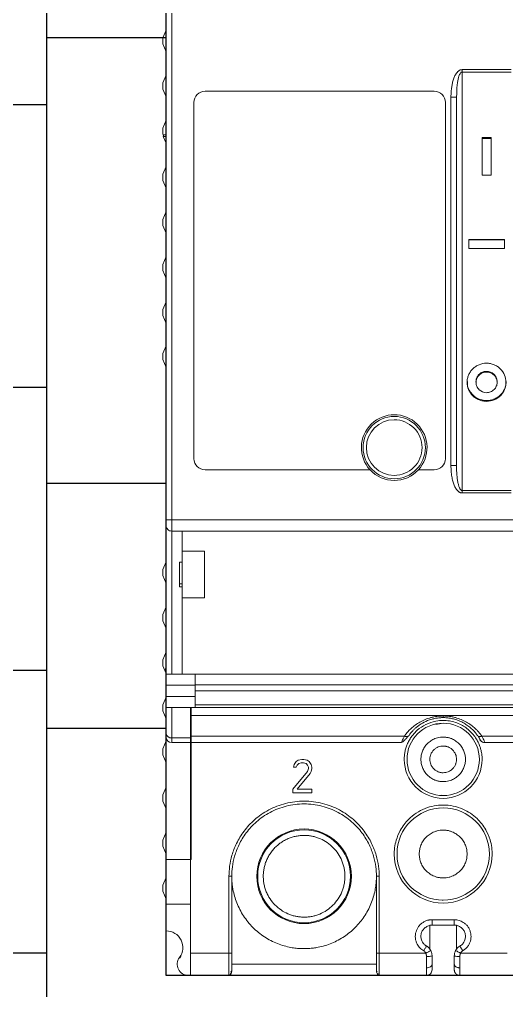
# Model space of a CAD drawing. Header units: millimetres. Extents: x -174 to 283928, y 1291 to 21053.
# Drawn here: x 9319.4 to 9363.2, y 20680.6 to 20767.8 of the extents above; entities that cross this region are included whole.
import ezdxf

# ---------------------------------------------------------------- set-up
doc = ezdxf.new("R2010")
doc.units = ezdxf.units.MM

# ---------------------------------------------------------------- blocks, each defined once
blk = doc.blocks.new('*U214')
at = {"ltscale": 2}
blk.add_lwpolyline([(0, 20), (0, -20), (840, -20), (840, 20), (0, 20)], dxfattribs=at)
for points in [[(15.234, 3), (31.234, 3, -0.414214), (33.234, 1), (33.234, -1, -0.414214), (31.234, -3), (15.234, -3, -0.414214), (13.234, -1), (13.234, 1, -0.414214)], [(40.234, 3), (56.234, 3, -0.414214), (58.234, 1), (58.234, -1, -0.414214), (56.234, -3), (40.234, -3, -0.414214), (38.234, -1), (38.234, 1, -0.414214)]]:
    blk.add_lwpolyline(points, format="xyb", close=True, dxfattribs=at)
blk = doc.blocks.new('*U188')
blk.add_wipeout([(0, 30), (2000, 30), (2000, -30), (0, -30)])
at = {"true_color": 0x2776bb}
h = blk.add_hatch(dxfattribs=at)
h.set_pattern_fill('ANSI35', color=152, scale=4, angle=45)
h.set_pattern_definition([(90, (-4986.77, 1406.27), (-25.4, 0), []), (90, (-4974.07, 1418.97), (-25.4, 0), [31.75, -6.35, 0, -6.35])])
h.paths.add_polyline_path([(2000, -30), (2000, 30), (0, 30), (0, -30)])
blk.add_lwpolyline([(0, 30), (2000, 30), (2000, -30), (0, -30), (0, 30)])
blk = doc.blocks.new('MGS125B-3TAMF0080')
blk.add_wipeout([(0.3, 56.7), (75.1, 56.7), (75.1, -76.1), (0.3, -76.1)])
at = {"color": 7, "linetype": 'Continuous', "lineweight": 18}
for p, q in [((0.3, 14.3), (0.3, -35.2)), ((0.8, 14.3), (0.8, -35.2)), ((0, 8.1), (0.3, 8.8)), ((0, 8.1), (0, 7.55)), ((0, 7.55), (0.3, 6.85)), ((26.9, 5.031), (26.9, 5.246)), ((26.9, 5.246), (31.3, 5.246)), ((0, 4.05), (0.3, 4.75)), ((26.9, 5.031), (26.9, -32.559)), ((31.3, 5.031), (26.9, 5.031)), ((0, 4.05), (0, 3.5)), ((0, 3.5), (0.3, 2.8)), ((3.8, 3.3), (24.4, 3.3)), ((25.9, -30.313), (25.9, 2.785)), ((26.422, 3.114), (26.4, 2.785)), ((2.8, -29.7), (2.8, 2.3)), ((25.4, 2.3), (25.4, -29.7)), ((0, 0), (0.3, 0.7)), ((0, -0.55), (0, 0)), ((0.021, -0.6), (0, -0.55)), ((0.2, -0.6), (0.021, -0.6)), ((0.092, -0.765), (0.021, -0.6)), ((0.049, -0.765), (0.3, -0.765)), ((0.3, -1.35), (0.049, -0.765)), ((0.3, -0.555), (0.2, -0.6)), ((28.7, -0.852), (29.5, -0.852)), ((28.7, -4.234), (28.7, -0.852)), ((29.5, -0.852), (29.5, -4.234)), ((29.5, -0.941), (28.7, -0.941)), ((0, -4.15), (0.3, -3.45)), ((0, -4.15), (0, -4.7)), ((29.5, -4.234), (28.7, -4.234)), ((0, -4.7), (0.3, -5.4)), ((0, -8.2), (0.3, -7.5)), ((0, -8.2), (0, -8.75)), ((0, -8.75), (0.3, -9.45)), ((27.5, -10.012), (30.7, -10.012)), ((27.5, -10.809), (27.5, -10.012)), ((30.7, -10.037), (27.5, -10.037)), ((30.7, -10.012), (30.7, -10.809)), ((30.7, -10.809), (27.5, -10.809)), ((0, -12.25), (0.3, -11.55)), ((0, -12.25), (0, -12.8)), ((0, -12.8), (0.3, -13.5)), ((0, -16.3), (0.3, -15.6)), ((0, -16.3), (0, -16.85)), ((0, -16.85), (0.3, -17.55)), ((0.3, -19.55), (0, -20.25)), ((0, -20.25), (0, -20.8)), ((0.3, -21.5), (0, -20.8)), ((29.096, -21.855), (29.096, -21.911)), ((28.15, -22.772), (28.15, -22.835)), ((30.049, -22.838), (30.049, -22.775)), ((29.1, -24.545), (29.1, -24.471)), ((18.631, -30.7), (3.8, -30.7)), ((24.4, -30.7), (22.969, -30.7)), ((26.9, -32.559), (31.3, -32.559)), ((26.9, -32.559), (26.9, -32.774)), ((31.3, -32.774), (26.9, -32.774)), ((0.3, -35.7), (0.3, -49.05)), ((0.8, -35.2), (74.8, -35.2)), ((0.8, -36.2), (74.8, -36.2)), ((0.8, -49.05), (0.8, -36.2)), ((1.75, -36.2), (1.75, -38)), ((3.75, -38), (1.75, -38)), ((1.75, -38), (1.75, -42.2)), ((3.75, -42.2), (3.75, -38)), ((0.3, -38.95), (0, -39.65)), ((1.5, -39), (1.5, -41.2)), ((1.75, -39), (1.5, -39)), ((0, -39.65), (0, -40.2)), ((0.3, -40.9), (0, -40.2)), ((1.75, -40.926), (1.5, -40.926)), ((1.5, -41.2), (1.75, -41.2)), ((1.75, -42.2), (3.75, -42.2)), ((1.75, -42.2), (1.75, -49.05)), ((0, -43.7), (0.3, -43)), ((0, -44.25), (0, -43.7)), ((0, -44.25), (0.3, -44.95)), ((0.3, -47.05), (0, -47.75)), ((0, -48.3), (0, -47.75)), ((0, -48.3), (0.177, -48.713)), ((0.177, -48.713), (0.3, -48.426)), ((0.3, -49), (0.177, -48.713)), ((2.9, -49.05), (0.3, -49.05)), ((0.3, -49.05), (0.3, -50.05)), ((2.9, -50.05), (2.9, -49.05)), ((2.9, -49.05), (72.7, -49.05)), ((0.3, -50.05), (2.9, -50.05)), ((0.3, -51.05), (0.3, -50.05)), ((72.7, -50.002), (2.9, -50.002)), ((2.9, -51.05), (2.9, -50.05)), ((2.9, -50.55), (72.7, -50.55)), ((0, -51.8), (0.3, -51.1)), ((2.9, -51.05), (0.3, -51.05)), ((0.3, -51.05), (0.3, -52.05)), ((2.9, -52.05), (2.9, -51.05)), ((0, -51.8), (0, -52.35)), ((0.3, -52.05), (2.9, -52.05)), ((0.3, -52.05), (0.3, -54.407)), ((0.8, -54.761), (0.8, -52.05)), ((2.55, -54.761), (2.55, -52.05)), ((72.7, -51.8), (2.9, -51.8)), ((2.9, -52.05), (72.7, -52.05)), ((0.3, -53.05), (0, -52.35)), ((72.9, -52.766), (2.5, -52.766)), ((2.5, -52.766), (2.5, -54.614)), ((25.2, -53.45), (24.532, -53.583)), ((0.3, -54.7), (0.3, -54.515)), ((0.3, -54.7), (0.3, -65.7)), ((0.8, -54.761), (2.55, -54.761)), ((0.8, -54.761), (0.8, -55.2)), ((2.5, -54.614), (21.72, -54.614)), ((2.55, -55.2), (2.55, -54.761)), ((22.062, -54.608), (22.129, -54.548)), ((28.491, -54.903), (28.509, -54.935)), ((28.68, -54.614), (46.72, -54.614)), ((0, -55.75), (0.3, -55.05)), ((0, -55.75), (0, -56.3)), ((2.55, -55.2), (0.8, -55.2)), ((2.5, -55.2), (2.5, -74.1)), ((21.45, -55.2), (2.55, -55.2)), ((2.55, -65.7), (2.55, -55.2)), ((21.45, -55.2), (21.459, -55.176)), ((28.942, -55.179), (28.95, -55.2)), ((46.45, -55.2), (28.95, -55.2)), ((0.3, -57), (0, -56.3)), ((11.747, -57.402), (11.794, -57.147)), ((11.981, -57.402), (11.747, -57.402)), ((11.794, -57.147), (11.981, -56.891)), ((11.981, -56.891), (12.169, -56.764)), ((12.075, -57.211), (11.981, -57.402)), ((12.216, -57.083), (12.075, -57.211)), ((12.169, -56.764), (12.497, -56.7)), ((12.45, -57.019), (12.216, -57.083)), ((12.637, -57.019), (12.45, -57.019)), ((12.497, -56.7), (12.684, -56.7)), ((12.872, -57.083), (12.637, -57.019)), ((12.684, -56.7), (12.966, -56.764)), ((13.012, -57.211), (12.872, -57.083)), ((12.966, -56.764), (13.153, -56.891)), ((13.106, -57.402), (13.012, -57.211)), ((13.012, -57.785), (13.106, -57.53)), ((13.106, -57.53), (13.106, -57.402)), ((13.153, -56.891), (13.341, -57.147)), ((13.341, -57.147), (13.387, -57.402)), ((13.387, -57.53), (13.341, -57.785)), ((13.387, -57.402), (13.387, -57.53)), ((11.7, -59.381), (13.012, -57.785)), ((13.247, -57.977), (12.075, -59.381)), ((13.341, -57.785), (13.247, -57.977)), ((0, -59.9), (0.3, -59.2)), ((0, -59.9), (0, -60.45)), ((11.7, -59.7), (11.7, -59.381)), ((13.387, -59.7), (11.7, -59.7)), ((12.075, -59.381), (13.387, -59.381)), ((13.387, -59.381), (13.387, -59.7)), ((25.044, -59.919), (25.2, -59.95)), ((0.3, -61.15), (0, -60.45)), ((25.2, -61.05), (24.862, -61.083)), ((0, -63.95), (0.3, -63.25)), ((0, -63.95), (0, -64.5)), ((0.3, -65.2), (0, -64.5)), ((2.55, -65.7), (0.3, -65.7)), ((0.3, -65.7), (0.3, -69.7)), ((0.3, -67.3), (0, -68)), ((0, -68.55), (0, -68)), ((5.95, -67.2), (5.95, -74.1)), ((6.2, -67.2), (5.95, -67.2)), ((6.2, -74.1), (6.2, -67.2)), ((19.2, -67.2), (19.2, -74.1)), ((19.2, -67.2), (19.45, -67.2)), ((19.45, -74.1), (19.45, -67.2)), ((0, -68.55), (0.3, -69.25)), ((0.3, -69.7), (2.5, -69.7)), ((0.3, -72.1), (0.3, -69.7)), ((25.097, -69.34), (25.2, -69.35)), ((26.2, -71.1), (24.2, -71.1)), ((26.2, -71.6), (26.2, -71.1)), ((24, -71.6), (24.2, -71.6)), ((24, -73.749), (24, -71.6)), ((24.2, -71.6), (26.2, -71.6)), ((26.2, -71.6), (26.4, -71.6)), ((26.4, -71.6), (26.4, -73.749)), ((5.95, -74.1), (2.5, -74.1)), ((2.5, -74.1), (2.5, -76.1)), ((23.643, -74.1), (19.45, -74.1)), ((30.95, -74.1), (26.757, -74.1)), ((1.533, -74.562), (1.649, -74.352)), ((6.18, -75.805), (6.128, -75.709)), ((6.181, -75.81), (6.181, -75.763)), ((19.2, -75.1), (6.2, -75.1)), ((19.219, -75.764), (19.219, -75.811)), ((19.273, -75.71), (19.22, -75.805)), ((2.5, -76.1), (2.3, -76.1)), ((5.95, -76.1), (2.5, -76.1)), ((19.45, -76.1), (5.95, -76.1)), ((6.048, -75.935), (6.106, -75.976)), ((19.294, -75.978), (19.354, -75.935)), ((23.7, -76.1), (19.45, -76.1)), ((26.7, -76.1), (30.95, -76.1))]:
    blk.add_line(p, q, dxfattribs=at)
blk.add_lwpolyline([(0.3, 56.7), (75.1, 56.7), (75.1, -76.1), (0.3, -76.1)], close=True)
at = {"color": 7, "linetype": 'Continuous', "lineweight": 18, "flags": 128}
blk.add_lwpolyline([(0.8, -35.2), (0.8, -35.395), (0.8, -35.583), (0.8, -35.756), (0.8, -35.907), (0.8, -36.031), (0.8, -36.124), (0.8, -36.181), (0.8, -36.2)], dxfattribs=at)
at = {"color": 7, "linetype": 'Continuous', "lineweight": 18}
for centre, radius in [((20.8, -28.7), 2.8), ((25.2, -56.7), 3.25), ((25.2, -65.2), 4.15), ((12.7, -67.2), 4.25), ((12.7, -67.2), 4.17)]:
    blk.add_circle(centre, radius, dxfattribs=at)
for centre, radius, start, end in [((3.8, 2.3), 1, 90, 180), ((24.4, 2.3), 1, 0, 90), ((20.8, -28.7), 2.95, 317.31509, 222.68491), ((3.8, -29.7), 1, 180, 270), ((24.4, -29.7), 1, 270, 360), ((20.8, -28.7), 2.95, 222.68491, 317.31509), ((0.738, -54.319), 0.446, 191.42175, 278.04947), ((0.8, -54.7), 0.5, 180, 270), ((25.2, -56.7), 3.5, 180, 0), ((25.2, -65.2), 4.4, 180, 360), ((0.3, -73.6), 1.5, 323.13012, 90), ((2.3, -75.1), 1, 143.13008, 270), ((23.7, -75.6), 0.5, 270, 0.00133)]:
    blk.add_arc(centre, radius, start, end, dxfattribs=at)
for points, knots in [([(25.9, 2.785), (25.901, 2.866), (25.902, 3.026), (25.916, 3.263), (25.942, 3.541), (25.988, 3.852), (26.068, 4.208), (26.179, 4.542), (26.313, 4.812), (26.447, 4.999), (26.561, 5.114), (26.675, 5.191), (26.787, 5.238), (26.863, 5.243), (26.9, 5.246)], [0, 0, 0, 0, 0.085164, 0.16848, 0.250065, 0.379358, 0.50009, 0.633679, 0.749997, 0.816059, 0.874978, 0.919922, 0.96085, 1, 1, 1, 1]), ([(26.9, 5.031), (26.888, 5.03), (26.862, 5.027), (26.808, 5), (26.705, 4.892), (26.576, 4.575), (26.446, 3.963), (26.431, 3.436), (26.422, 3.114)], [0, 0, 0, 0, 0.017653, 0.036932, 0.084636, 0.231502, 0.529373, 1, 1, 1, 1]), ([(26.362, 2.785), (26.324, 2.785), (26.259, 2.785), (26.096, 2.785), (25.998, 2.785), (25.9, 2.785)], [0, 0, 0, 0, 0.5, 0.5, 1, 1, 1, 1]), ([(26.4, -30.313), (26.4, -30.111), (26.4, -29.708), (26.4, -29.098), (26.4, -28.485), (26.4, -27.87), (26.4, -27.251), (26.4, -26.63), (26.4, -26.006), (26.4, -25.379), (26.4, -24.749), (26.4, -24.116), (26.4, -23.481), (26.4, -22.842), (26.4, -22.018), (26.4, -21.007), (26.4, -19.808), (26.4, -18.606), (26.4, -17.4), (26.4, -16.191), (26.4, -14.979), (26.4, -14.169), (26.4, -13.764)], [0, 0, 0, 0, 0.038556, 0.077065, 0.115534, 0.153973, 0.19239, 0.230795, 0.269195, 0.3076, 0.346019, 0.38446, 0.422932, 0.461445, 0.500006, 0.57157, 0.642996, 0.714337, 0.785652, 0.856997, 0.928427, 1, 1, 1, 1]), ([(29.1, -24.545), (28.984, -24.545), (28.871, -24.534), (28.647, -24.491), (28.536, -24.458), (28.324, -24.373), (28.224, -24.321), (28.034, -24.198), (27.944, -24.126), (27.702, -23.89), (27.571, -23.701), (27.396, -23.291), (27.351, -23.066), (27.35, -22.731), (27.361, -22.617), (27.406, -22.398), (27.439, -22.291), (27.527, -22.083), (27.581, -21.982), (27.707, -21.796), (27.779, -21.709), (27.943, -21.548), (28.031, -21.477), (28.221, -21.352), (28.323, -21.298), (28.64, -21.167), (28.867, -21.123), (29.098, -21.122)], [0, 0, 0, 0, 0.0625, 0.0625, 0.125, 0.125, 0.1875, 0.1875, 0.25, 0.25, 0.375, 0.375, 0.5, 0.5, 0.5625, 0.5625, 0.625, 0.625, 0.6875, 0.6875, 0.75, 0.75, 0.8125, 0.8125, 0.875, 0.875, 1, 1, 1, 1]), ([(29.098, -21.122), (29.214, -21.122), (29.328, -21.133), (29.551, -21.176), (29.662, -21.21), (29.874, -21.296), (29.975, -21.349), (30.165, -21.474), (30.256, -21.547), (30.498, -21.784), (30.628, -21.976), (30.803, -22.39), (30.85, -22.615), (30.85, -22.95), (30.838, -23.063), (30.794, -23.283), (30.761, -23.389), (30.674, -23.596), (30.619, -23.696), (30.492, -23.88), (30.42, -23.966), (30.257, -24.125), (30.169, -24.196), (29.979, -24.319), (29.877, -24.372), (29.559, -24.499), (29.331, -24.544), (29.1, -24.545)], [0, 0, 0, 0, 0.0625, 0.0625, 0.125, 0.125, 0.1875, 0.1875, 0.25, 0.25, 0.375, 0.375, 0.5, 0.5, 0.5625, 0.5625, 0.625, 0.625, 0.6875, 0.6875, 0.75, 0.75, 0.8125, 0.8125, 0.875, 0.875, 1, 1, 1, 1]), ([(29.096, -21.911), (28.971, -21.912), (28.85, -21.935), (28.618, -22.029), (28.514, -22.098), (28.34, -22.272), (28.27, -22.376), (28.175, -22.599), (28.15, -22.722), (28.151, -22.963), (28.179, -23.084), (28.274, -23.308), (28.343, -23.411), (28.603, -23.67), (28.849, -23.77), (29.1, -23.768)], [0, 0, 0, 0, 0.125, 0.125, 0.25, 0.25, 0.375, 0.375, 0.5, 0.5, 0.625, 0.625, 0.75, 0.75, 1, 1, 1, 1]), ([(28.166, -22.773), (28.163, -22.721), (28.154, -22.57), (28.258, -22.327), (28.449, -22.081), (28.723, -21.911), (28.953, -21.859), (29.077, -21.856), (29.096, -21.855)], [0, 0, 0, 0, 0.107849, 0.312978, 0.528611, 0.746697, 0.961312, 1, 1, 1, 1]), ([(29.096, -21.855), (29.218, -21.867), (29.447, -21.889), (29.736, -22.073), (29.941, -22.316), (30.046, -22.568), (30.039, -22.725), (30.036, -22.775)], [0, 0, 0, 0, 0.246756, 0.459768, 0.675881, 0.89649, 1, 1, 1, 1]), ([(29.1, -23.768), (29.226, -23.766), (29.346, -23.741), (29.578, -23.647), (29.683, -23.58), (29.861, -23.41), (29.93, -23.307), (30.024, -23.082), (30.048, -22.96), (30.049, -22.718), (30.024, -22.595), (29.929, -22.371), (29.857, -22.268), (29.68, -22.096), (29.576, -22.026), (29.344, -21.932), (29.221, -21.91), (29.096, -21.911)], [0, 0, 0, 0, 0.125, 0.125, 0.25, 0.25, 0.375, 0.375, 0.5, 0.5, 0.625, 0.625, 0.75, 0.75, 0.875, 0.875, 1, 1, 1, 1]), ([(29.1, -24.471), (28.904, -24.452), (28.51, -24.416), (27.986, -24.124), (27.591, -23.693), (27.37, -23.217), (27.371, -22.898), (27.372, -22.774)], [0, 0, 0, 0, 0.21474, 0.430759, 0.644045, 0.861595, 1, 1, 1, 1]), ([(30.827, -22.777), (30.833, -22.847), (30.855, -23.106), (30.692, -23.542), (30.354, -24.008), (29.864, -24.335), (29.42, -24.46), (29.164, -24.469), (29.1, -24.471)], [0, 0, 0, 0, 0.0786649, 0.2904058, 0.5025097, 0.717762, 0.9301524, 1, 1, 1, 1]), ([(20.8, -31.2), (19.42, -31.2), (18.3, -30.08), (18.3, -27.32), (19.42, -26.2), (20.8, -26.2)], [0, 0, 0, 0, 0.5, 0.5, 1, 1, 1, 1]), ([(20.8, -26.2), (21.463, -26.2), (22.099, -26.463), (23.037, -27.401), (23.3, -28.037), (23.3, -29.363), (23.037, -29.999), (22.099, -30.937), (21.463, -31.2), (20.8, -31.2)], [0, 0, 0, 0, 0.25, 0.25, 0.5, 0.5, 0.75, 0.75, 1, 1, 1, 1]), ([(26.4, -30.313), (26.4, -30.313), (26.379, -30.313), (26.264, -30.313), (26.086, -30.313), (25.959, -30.313), (25.9, -30.313)], [0, 0, 0, 0, 0.249943, 0.4999786, 0.7500141, 1, 1, 1, 1]), ([(26.9, -32.774), (26.878, -32.773), (26.833, -32.771), (26.766, -32.755), (26.7, -32.729), (26.635, -32.693), (26.549, -32.63), (26.446, -32.527), (26.313, -32.34), (26.179, -32.07), (26.058, -31.705), (25.967, -31.283), (25.91, -30.811), (25.903, -30.484), (25.9, -30.313)], [0, 0, 0, 0, 0.023428, 0.047194, 0.071827, 0.097802, 0.125528, 0.183935, 0.250701, 0.366404, 0.500436, 0.654678, 0.820758, 1, 1, 1, 1]), ([(26.4, -30.313), (26.401, -30.42), (26.402, -30.623), (26.415, -30.912), (26.433, -31.17), (26.456, -31.397), (26.49, -31.651), (26.538, -31.916), (26.601, -32.151), (26.66, -32.304), (26.704, -32.395), (26.75, -32.466), (26.798, -32.518), (26.848, -32.552), (26.883, -32.557), (26.9, -32.559)], [0, 0, 0, 0, 0.134083, 0.255468, 0.364116, 0.459992, 0.543077, 0.686415, 0.799814, 0.849479, 0.891772, 0.927045, 0.955923, 0.979555, 1, 1, 1, 1]), ([(0.3, -35.2), (0.3, -35.2), (0.354, -35.2), (0.539, -35.2), (0.669, -35.2), (0.8, -35.2)], [0, 0, 0, 0, 0.5, 0.5, 1, 1, 1, 1]), ([(0.3, -35.2), (0.3, -35.227), (0.3, -35.28), (0.3, -35.355), (0.3, -35.425), (0.3, -35.487), (0.3, -35.546), (0.3, -35.605), (0.3, -35.656), (0.3, -35.692), (0.3, -35.697), (0.3, -35.7)], [0, 0, 0, 0, 0.105373, 0.209022, 0.309802, 0.406703, 0.498931, 0.610966, 0.74667, 0.873298, 1, 1, 1, 1]), ([(0.3, -35.7), (0.301, -35.831), (0.354, -35.961), (0.539, -36.146), (0.669, -36.2), (0.8, -36.2)], [0, 0, 0, 0, 0.5, 0.5, 1, 1, 1, 1]), ([(2.5, -52.05), (2.5, -52.072), (2.5, -52.22), (2.5, -52.471), (2.5, -52.668), (2.5, -52.766)], [0, 0, 0, 0, 0.081902, 0.540951, 1, 1, 1, 1]), ([(28.7, -56.7), (28.699, -56.65), (28.698, -56.529), (28.682, -56.319), (28.644, -56.049), (28.568, -55.725), (28.44, -55.353), (28.244, -54.951), (28.022, -54.617), (27.724, -54.259), (27.382, -53.944), (26.761, -53.531), (26.078, -53.276), (25.479, -53.205), (25.027, -53.195), (24.14, -53.277), (23.223, -53.729), (22.608, -54.338), (22.373, -54.624), (22.17, -54.934), (22.001, -55.263), (21.867, -55.608), (21.772, -55.965), (21.711, -56.33), (21.704, -56.577), (21.7, -56.7)], [0, 0, 0, 0, 0.013721, 0.032975, 0.057759, 0.088074, 0.123916, 0.165285, 0.210115, 0.233391, 0.292543, 0.336344, 0.437249, 0.48784, 0.500769, 0.561168, 0.730487, 0.764178, 0.797868, 0.831559, 0.865249, 0.898938, 0.932626, 0.966314, 1, 1, 1, 1]), ([(21.72, -54.614), (21.755, -54.565), (21.826, -54.467), (21.94, -54.325), (22.059, -54.188), (22.184, -54.057), (22.387, -53.862), (22.682, -53.618), (23.105, -53.344), (23.571, -53.116), (24.001, -52.969), (24.359, -52.884), (24.637, -52.838), (24.918, -52.809), (25.106, -52.805), (25.2, -52.804)], [0, 0, 0, 0, 0.051539, 0.102244, 0.152186, 0.20144, 0.250082, 0.377475, 0.500041, 0.627245, 0.749928, 0.813547, 0.876079, 0.93805, 1, 1, 1, 1]), ([(22.129, -54.548), (22.158, -54.507), (22.222, -54.419), (22.334, -54.279), (22.474, -54.121), (22.615, -53.981), (22.781, -53.832), (23, -53.656), (23.385, -53.403), (23.807, -53.206), (24.17, -53.092), (24.412, -53.031), (24.649, -52.987), (24.886, -52.962), (25.057, -52.952), (25.155, -52.95), (25.2, -52.95)], [0, 0, 0, 0, 0.048518, 0.106756, 0.174157, 0.250036, 0.293332, 0.377882, 0.500246, 0.687159, 0.750062, 0.792729, 0.875062, 0.929227, 0.966977, 1, 1, 1, 1]), ([(25.2, -52.804), (25.253, -52.804), (25.359, -52.805), (25.519, -52.814), (25.678, -52.829), (25.837, -52.85), (25.996, -52.878), (26.155, -52.911), (26.435, -52.982), (26.829, -53.116), (27.295, -53.344), (27.718, -53.618), (28.046, -53.889), (28.303, -54.144), (28.503, -54.372), (28.621, -54.533), (28.68, -54.614)], [0, 0, 0, 0, 0.034987, 0.070054, 0.105307, 0.14085, 0.176786, 0.213213, 0.250226, 0.372791, 0.500167, 0.622527, 0.750026, 0.831414, 0.914623, 1, 1, 1, 1]), ([(25.2, -52.95), (25.2, -52.95), (25.2, -52.944), (25.2, -52.915), (25.2, -52.868), (25.2, -52.826), (25.2, -52.804)], [0, 0, 0, 0, 0.249897, 0.499942, 0.749987, 1, 1, 1, 1]), ([(25.2, -52.95), (25.247, -52.951), (25.351, -52.952), (25.522, -52.962), (25.7, -52.982), (25.933, -53.019), (26.254, -53.093), (26.663, -53.237), (27.004, -53.407), (27.254, -53.56), (27.49, -53.724), (27.7, -53.9), (27.885, -54.08), (28.007, -54.211), (28.139, -54.366), (28.223, -54.483), (28.271, -54.548)], [0, 0, 0, 0, 0.034261, 0.075869, 0.125067, 0.164439, 0.250114, 0.37221, 0.500094, 0.559222, 0.619835, 0.750093, 0.804144, 0.859104, 0.921216, 1, 1, 1, 1]), ([(2.5, -55.2), (2.5, -55.2), (2.5, -55.148), (2.5, -54.948), (2.5, -54.799), (2.5, -54.614)], [0, 0, 0, 0, 0.5, 0.5, 1, 1, 1, 1]), ([(21.451, -55.19), (21.491, -55.171), (21.568, -55.134), (21.718, -54.995), (21.882, -54.82), (22.004, -54.677), (22.063, -54.608)], [0, 0, 0, 0, 0.271099, 0.530633, 0.774053, 1, 1, 1, 1]), ([(21.459, -55.176), (21.461, -55.171), (21.467, -55.156), (21.513, -55.045), (21.593, -54.863), (21.678, -54.697), (21.72, -54.614)], [0, 0, 0, 0, 0.133305, 0.427919, 0.716012, 1, 1, 1, 1]), ([(21.72, -54.614), (21.762, -54.626), (21.848, -54.651), (21.965, -54.646), (22.039, -54.63), (22.062, -54.608), (22.062, -54.608)], [0, 0, 0, 0, 0.323879, 0.661692, 0.999505, 1, 1, 1, 1]), ([(25.2, -58.7), (25.158, -58.699), (25.074, -58.698), (24.949, -58.686), (24.825, -58.666), (24.703, -58.639), (24.582, -58.604), (24.375, -58.529), (24.094, -58.384), (23.776, -58.124), (23.516, -57.806), (23.333, -57.451), (23.223, -57.077), (23.188, -56.7), (23.223, -56.323), (23.333, -55.95), (23.516, -55.594), (23.776, -55.276), (24.094, -55.016), (24.412, -54.852), (24.701, -54.758), (24.948, -54.709), (25.116, -54.703), (25.2, -54.7)], [0, 0, 0, 0, 0.020134, 0.040116, 0.060027, 0.079947, 0.099955, 0.12013, 0.185032, 0.250092, 0.314988, 0.380055, 0.439956, 0.500028, 0.559935, 0.620001, 0.684903, 0.749963, 0.814859, 0.879926, 0.920019, 0.959829, 1, 1, 1, 1]), ([(25.2, -54.7), (25.242, -54.701), (25.326, -54.702), (25.451, -54.714), (25.575, -54.734), (25.697, -54.761), (25.818, -54.796), (26.025, -54.871), (26.306, -55.016), (26.624, -55.276), (26.884, -55.594), (27.067, -55.949), (27.177, -56.323), (27.212, -56.7), (27.177, -57.077), (27.067, -57.45), (26.884, -57.806), (26.624, -58.124), (26.306, -58.384), (25.988, -58.548), (25.699, -58.642), (25.452, -58.691), (25.284, -58.697), (25.2, -58.7)], [0, 0, 0, 0, 0.020134, 0.040116, 0.060027, 0.079947, 0.099955, 0.12013, 0.185032, 0.250092, 0.314988, 0.380055, 0.439956, 0.500028, 0.559935, 0.620001, 0.684903, 0.749963, 0.814859, 0.879926, 0.920019, 0.959829, 1, 1, 1, 1]), ([(28.68, -54.614), (28.64, -54.628), (28.555, -54.649), (28.432, -54.648), (28.332, -54.613), (28.287, -54.571), (28.271, -54.548)], [0, 0, 0, 0, 0.250013, 0.500058, 0.750103, 1, 1, 1, 1]), ([(28.336, -54.608), (28.393, -54.7), (28.51, -54.887), (28.551, -54.971), (28.572, -55.013)], [0, 0, 0, 0, 0.491577, 1, 1, 1, 1]), ([(28.758, -55.157), (28.736, -55.148), (28.672, -55.124), (28.582, -55.049), (28.533, -54.973), (28.509, -54.935)], [0, 0, 0, 0, 0.20974, 0.60487, 1, 1, 1, 1]), ([(28.68, -54.614), (28.722, -54.697), (28.806, -54.863), (28.887, -55.046), (28.934, -55.159), (28.94, -55.174), (28.942, -55.179)], [0, 0, 0, 0, 0.278131, 0.560283, 0.848821, 1, 1, 1, 1]), ([(24, -56.7), (24.001, -56.662), (24.003, -56.587), (24.019, -56.475), (24.046, -56.365), (24.097, -56.217), (24.189, -56.036), (24.345, -55.846), (24.536, -55.69), (24.749, -55.58), (24.974, -55.512), (25.124, -55.504), (25.2, -55.5)], [0, 0, 0, 0, 0.060184, 0.119921, 0.179749, 0.240204, 0.369779, 0.500127, 0.629659, 0.76005, 0.87973, 1, 1, 1, 1]), ([(25.2, -55.5), (25.238, -55.501), (25.313, -55.503), (25.425, -55.519), (25.535, -55.546), (25.683, -55.597), (25.864, -55.689), (26.054, -55.845), (26.21, -56.036), (26.32, -56.249), (26.388, -56.474), (26.396, -56.624), (26.4, -56.7)], [0, 0, 0, 0, 0.0601314, 0.1198503, 0.1796964, 0.2402061, 0.3697802, 0.5001273, 0.6296588, 0.7600485, 0.8798008, 1, 1, 1, 1]), ([(28.686, -55.118), (28.727, -55.139), (28.809, -55.181), (28.901, -55.187), (28.946, -55.19)], [0, 0, 0, 0, 0.509249, 1, 1, 1, 1]), ([(28.757, -55.161), (28.766, -55.164), (28.785, -55.168), (28.796, -55.152), (28.801, -55.144)], [0, 0, 0, 0, 0.496346, 1, 1, 1, 1]), ([(25.2, -57.9), (25.162, -57.899), (25.087, -57.897), (24.975, -57.881), (24.865, -57.854), (24.717, -57.803), (24.536, -57.711), (24.346, -57.555), (24.19, -57.364), (24.08, -57.151), (24.012, -56.926), (24.004, -56.776), (24, -56.7)], [0, 0, 0, 0, 0.060131, 0.11985, 0.179696, 0.240206, 0.36978, 0.500127, 0.629659, 0.760048, 0.879801, 1, 1, 1, 1]), ([(26.4, -56.7), (26.399, -56.738), (26.397, -56.813), (26.381, -56.925), (26.354, -57.035), (26.303, -57.183), (26.211, -57.364), (26.055, -57.554), (25.864, -57.71), (25.651, -57.82), (25.426, -57.888), (25.276, -57.896), (25.2, -57.9)], [0, 0, 0, 0, 0.060184, 0.119921, 0.179749, 0.240204, 0.369779, 0.500127, 0.629659, 0.76005, 0.87973, 1, 1, 1, 1]), ([(5.95, -67.2), (5.95, -66.637), (6.018, -66.001), (6.321, -64.964), (6.455, -64.606), (6.81, -63.879), (7.03, -63.51), (7.57, -62.79), (7.89, -62.439), (8.633, -61.79), (9.056, -61.493), (9.991, -60.995), (10.502, -60.794), (11.575, -60.521), (12.137, -60.45), (13.262, -60.45), (13.825, -60.521), (14.898, -60.794), (15.409, -60.995), (16.344, -61.493), (16.767, -61.79), (17.51, -62.439), (17.83, -62.79), (18.37, -63.51), (18.59, -63.879), (18.945, -64.606), (19.079, -64.964), (19.382, -66.001), (19.45, -66.637), (19.45, -67.2)], [0, 0, 0, 0, 0.125, 0.125, 0.1875, 0.1875, 0.25, 0.25, 0.3125, 0.3125, 0.375, 0.375, 0.4375, 0.4375, 0.5, 0.5, 0.5625, 0.5625, 0.625, 0.625, 0.6875, 0.6875, 0.75, 0.75, 0.8125, 0.8125, 0.875, 0.875, 1, 1, 1, 1]), ([(12.7, -60.7), (12.158, -60.7), (11.617, -60.769), (10.583, -61.031), (10.091, -61.225), (9.191, -61.705), (8.784, -61.99), (8.068, -62.615), (7.76, -62.953), (7.24, -63.647), (7.028, -64.002), (6.687, -64.702), (6.557, -65.047), (6.266, -66.046), (6.2, -66.658), (6.2, -67.2)], [0, 0, 0, 0, 0.125, 0.125, 0.25, 0.25, 0.375, 0.375, 0.5, 0.5, 0.625, 0.625, 0.75, 0.75, 1, 1, 1, 1]), ([(19.2, -67.2), (19.2, -66.658), (19.134, -66.046), (18.843, -65.047), (18.713, -64.702), (18.372, -64.002), (18.16, -63.647), (17.64, -62.953), (17.332, -62.615), (16.616, -61.99), (16.209, -61.705), (15.309, -61.225), (14.817, -61.031), (13.783, -60.769), (13.242, -60.7), (12.7, -60.7)], [0, 0, 0, 0, 0.25, 0.25, 0.375, 0.375, 0.5, 0.5, 0.625, 0.625, 0.75, 0.75, 0.875, 0.875, 1, 1, 1, 1]), ([(29.6, -65.2), (29.599, -65.148), (29.597, -64.952), (29.559, -64.52), (29.408, -63.824), (29.015, -62.913), (28.229, -61.906), (26.932, -61.037), (25.804, -60.8), (24.652, -60.8), (23.495, -61.019), (22.158, -61.899), (21.351, -62.974), (20.979, -63.869), (20.837, -64.547), (20.803, -64.964), (20.801, -65.152), (20.8, -65.2)], [0, 0, 0, 0, 0.011342, 0.042786, 0.094302, 0.165839, 0.257326, 0.368676, 0.49978, 0.500027, 0.619744, 0.749634, 0.839121, 0.908958, 0.959078, 0.989435, 1, 1, 1, 1]), ([(12.7, -63.53), (12.638, -63.531), (12.516, -63.533), (12.333, -63.547), (12.153, -63.569), (11.974, -63.6), (11.797, -63.64), (11.623, -63.689), (11.45, -63.747), (11.218, -63.839), (10.933, -63.976), (10.602, -64.18), (10.292, -64.421), (10.006, -64.697), (9.751, -65.004), (9.531, -65.335), (9.35, -65.685), (9.211, -66.043), (9.111, -66.404), (9.049, -66.765), (9.023, -67.129), (9.036, -67.373), (9.042, -67.495)], [0, 0, 0, 0, 0.030452, 0.060645, 0.09065, 0.120543, 0.1504, 0.180294, 0.210303, 0.2405, 0.303829, 0.366915, 0.432379, 0.497805, 0.563607, 0.629398, 0.694015, 0.758673, 0.819297, 0.87932, 0.939352, 1, 1, 1, 1]), ([(16.358, -66.905), (16.352, -66.842), (16.34, -66.717), (16.31, -66.532), (16.272, -66.35), (16.224, -66.17), (16.168, -65.992), (16.101, -65.817), (15.957, -65.487), (15.685, -65.025), (15.212, -64.494), (14.646, -64.06), (14.117, -63.801), (13.681, -63.658), (13.358, -63.584), (13.031, -63.538), (12.81, -63.533), (12.7, -63.53)], [0, 0, 0, 0, 0.034471, 0.068711, 0.102808, 0.136852, 0.170934, 0.205144, 0.23957, 0.368609, 0.497541, 0.62763, 0.757656, 0.818755, 0.879177, 0.939423, 1, 1, 1, 1]), ([(25.2, -67.35), (25.155, -67.349), (25.064, -67.348), (24.93, -67.335), (24.797, -67.314), (24.666, -67.284), (24.536, -67.246), (24.313, -67.166), (24.011, -67.01), (23.67, -66.731), (23.39, -66.389), (23.193, -66.007), (23.075, -65.606), (23.038, -65.2), (23.075, -64.795), (23.192, -64.394), (23.39, -64.011), (23.669, -63.67), (24.011, -63.39), (24.353, -63.213), (24.664, -63.112), (24.93, -63.06), (25.11, -63.053), (25.2, -63.05)], [0, 0, 0, 0, 0.020135, 0.040119, 0.06003, 0.079949, 0.099956, 0.12013, 0.185037, 0.250092, 0.314994, 0.380055, 0.439962, 0.500028, 0.559941, 0.620001, 0.684908, 0.749964, 0.814865, 0.879926, 0.920022, 0.959832, 1, 1, 1, 1]), ([(25.2, -63.05), (25.245, -63.051), (25.336, -63.052), (25.47, -63.065), (25.603, -63.086), (25.734, -63.116), (25.864, -63.154), (26.087, -63.234), (26.389, -63.39), (26.73, -63.669), (27.01, -64.011), (27.207, -64.393), (27.325, -64.794), (27.362, -65.2), (27.325, -65.605), (27.208, -66.006), (27.01, -66.389), (26.731, -66.73), (26.389, -67.01), (26.047, -67.187), (25.736, -67.288), (25.47, -67.34), (25.29, -67.347), (25.2, -67.35)], [0, 0, 0, 0, 0.020135, 0.040119, 0.06003, 0.079949, 0.099956, 0.12013, 0.185037, 0.250092, 0.314994, 0.380055, 0.439962, 0.500028, 0.559941, 0.620001, 0.684908, 0.749964, 0.814865, 0.879926, 0.920022, 0.959832, 1, 1, 1, 1]), ([(12.7, -73.7), (12.621, -73.699), (12.462, -73.698), (12.225, -73.684), (11.988, -73.662), (11.752, -73.632), (11.388, -73.572), (10.901, -73.457), (10.296, -73.25), (9.705, -72.981), (8.941, -72.535), (8.071, -71.829), (7.365, -70.96), (6.919, -70.195), (6.65, -69.605), (6.443, -68.999), (6.316, -68.461), (6.245, -67.992), (6.207, -67.597), (6.202, -67.332), (6.2, -67.2)], [0, 0, 0, 0, 0.023329, 0.046619, 0.0699, 0.093205, 0.116565, 0.17828, 0.240092, 0.30438, 0.368768, 0.500006, 0.631243, 0.695529, 0.759919, 0.821629, 0.883446, 0.922298, 0.9611, 1, 1, 1, 1]), ([(9.042, -67.495), (9.048, -67.558), (9.06, -67.684), (9.09, -67.87), (9.129, -68.053), (9.177, -68.235), (9.235, -68.413), (9.302, -68.59), (9.447, -68.921), (9.721, -69.384), (10.196, -69.913), (10.762, -70.345), (11.289, -70.601), (11.722, -70.743), (12.043, -70.816), (12.37, -70.862), (12.59, -70.867), (12.7, -70.87)], [0, 0, 0, 0, 0.034655, 0.0690922, 0.1034023, 0.137677, 0.1720082, 0.2064875, 0.2412051, 0.3704808, 0.5000244, 0.6292862, 0.7588436, 0.8193209, 0.8793439, 0.9394061, 1, 1, 1, 1]), ([(19.2, -67.2), (19.199, -67.284), (19.197, -67.453), (19.182, -67.705), (19.158, -67.956), (19.123, -68.207), (19.056, -68.584), (18.932, -69.084), (18.715, -69.691), (18.439, -70.275), (18, -71.004), (17.325, -71.825), (16.504, -72.5), (15.775, -72.939), (15.192, -73.215), (14.584, -73.432), (14.03, -73.57), (13.541, -73.65), (13.121, -73.692), (12.841, -73.697), (12.7, -73.7)], [0, 0, 0, 0, 0.024792, 0.049536, 0.074269, 0.099029, 0.123853, 0.186924, 0.250097, 0.313167, 0.376341, 0.500007, 0.623672, 0.686743, 0.749916, 0.812986, 0.87616, 0.917446, 0.958668, 1, 1, 1, 1]), ([(12.7, -70.87), (12.761, -70.869), (12.881, -70.867), (13.061, -70.854), (13.239, -70.832), (13.416, -70.801), (13.591, -70.762), (13.764, -70.714), (13.936, -70.657), (14.272, -70.527), (14.753, -70.272), (15.311, -69.812), (15.772, -69.253), (16.055, -68.719), (16.218, -68.267), (16.306, -67.918), (16.36, -67.561), (16.367, -67.321), (16.37, -67.2)], [0, 0, 0, 0, 0.031511, 0.062804, 0.093952, 0.125033, 0.156122, 0.187297, 0.218633, 0.250204, 0.374981, 0.500034, 0.62481, 0.749864, 0.812652, 0.874863, 0.937108, 1, 1, 1, 1]), ([(24.2, -71.1), (24.166, -71.101), (24.099, -71.102), (23.999, -71.112), (23.899, -71.129), (23.78, -71.156), (23.604, -71.216), (23.385, -71.331), (23.158, -71.506), (22.978, -71.711), (22.843, -71.936), (22.751, -72.186), (22.695, -72.463), (22.695, -72.755), (22.753, -73.036), (22.852, -73.272), (22.973, -73.473), (23.108, -73.637), (23.267, -73.784), (23.389, -73.861), (23.45, -73.899)], [0, 0, 0, 0, 0.025666, 0.0513338, 0.0770066, 0.1026868, 0.1445371, 0.2188977, 0.2908859, 0.361938, 0.4262861, 0.4905361, 0.5647668, 0.6408508, 0.7118949, 0.782848, 0.8354354, 0.8902947, 0.9451391, 1, 1, 1, 1]), ([(24.2, -71.1), (24.2, -71.119), (24.2, -71.138), (24.2, -71.156), (24.2, -71.193), (24.2, -71.23), (24.2, -71.265), (24.2, -71.3), (24.2, -71.333), (24.2, -71.365), (24.2, -71.396), (24.2, -71.426), (24.2, -71.452), (24.2, -71.478), (24.2, -71.502), (24.2, -71.522), (24.2, -71.542), (24.2, -71.558), (24.2, -71.571), (24.2, -71.583), (24.2, -71.592), (24.2, -71.596), (24.2, -71.599), (24.2, -71.6), (24.2, -71.6)], [3.141593, 3.141593, 3.141593, 3.141593, 3.254688, 3.254688, 3.254688, 3.477215, 3.477215, 3.477215, 3.699743, 3.699743, 3.699743, 3.92227, 3.92227, 3.92227, 4.144798, 4.144798, 4.144798, 4.367326, 4.367326, 4.367326, 4.589853, 4.589853, 4.589853, 4.712381, 4.712381, 4.712381, 4.712381]), ([(26.95, -73.899), (26.979, -73.882), (27.036, -73.847), (27.118, -73.788), (27.196, -73.724), (27.285, -73.641), (27.408, -73.501), (27.541, -73.291), (27.649, -73.027), (27.703, -72.759), (27.707, -72.496), (27.662, -72.234), (27.572, -71.966), (27.426, -71.713), (27.235, -71.498), (27.031, -71.344), (26.826, -71.231), (26.627, -71.156), (26.416, -71.108), (26.272, -71.103), (26.2, -71.1)], [0, 0, 0, 0, 0.025666, 0.051334, 0.077006, 0.102686, 0.144536, 0.218897, 0.290886, 0.361938, 0.426286, 0.490536, 0.564767, 0.640851, 0.711895, 0.782848, 0.835435, 0.890295, 0.945155, 1, 1, 1, 1]), ([(24.2, -71.6), (24.091, -71.6), (23.982, -71.618), (23.879, -71.653), (23.775, -71.688), (23.678, -71.74), (23.591, -71.807), (23.505, -71.873), (23.429, -71.954), (23.369, -72.044), (23.308, -72.135), (23.262, -72.236), (23.234, -72.341), (23.206, -72.447), (23.195, -72.557), (23.202, -72.665), (23.209, -72.774), (23.234, -72.882), (23.276, -72.983), (23.318, -73.083), (23.376, -73.177), (23.448, -73.259), (23.518, -73.339), (23.6, -73.407), (23.691, -73.461)], [0.009988, 0.009988, 0.009988, 0.009988, 0.337237, 0.337237, 0.337237, 0.664487, 0.664487, 0.664487, 0.991736, 0.991736, 0.991736, 1.318985, 1.318985, 1.318985, 1.646234, 1.646234, 1.646234, 1.973484, 1.973484, 1.973484, 2.300733, 2.300733, 2.300733, 2.617994, 2.617994, 2.617994, 2.617994]), ([(26.535, -71.658), (26.53, -71.656), (26.526, -71.655), (26.521, -71.653), (26.418, -71.618), (26.309, -71.6), (26.2, -71.6)], [6.2831853, 6.2831853, 6.2831853, 6.2831853, 6.2975348, 6.2975348, 6.2975348, 6.624784, 6.624784, 6.624784, 6.624784]), ([(26.7, -73.466), (26.794, -73.411), (26.88, -73.341), (26.952, -73.259), (27.024, -73.177), (27.082, -73.083), (27.124, -72.983), (27.166, -72.882), (27.191, -72.774), (27.198, -72.665), (27.205, -72.557), (27.194, -72.447), (27.166, -72.341), (27.138, -72.236), (27.092, -72.135), (27.031, -72.044), (26.971, -71.954), (26.895, -71.873), (26.809, -71.807), (26.726, -71.743), (26.633, -71.693), (26.535, -71.658)], [6.624784, 6.624784, 6.624784, 6.624784, 6.952033, 6.952033, 6.952033, 7.279282, 7.279282, 7.279282, 7.606532, 7.606532, 7.606532, 7.933781, 7.933781, 7.933781, 8.26103, 8.26103, 8.26103, 8.588279, 8.588279, 8.588279, 8.901179, 8.901179, 8.901179, 8.901179]), ([(6.2, -74.1), (6.2, -74.1), (6.173, -74.1), (6.08, -74.1), (6.015, -74.1), (5.95, -74.1)], [0, 0, 0, 0, 0.5, 0.5, 1, 1, 1, 1]), ([(5.95, -74.1), (5.95, -74.362), (5.95, -74.623), (5.95, -75.107), (5.95, -75.329), (5.95, -75.699), (5.95, -75.848), (5.95, -76.048), (5.95, -76.1), (5.95, -76.1)], [0, 0, 0, 0, 0.25, 0.25, 0.5, 0.5, 0.75, 0.75, 1, 1, 1, 1]), ([(6.2, -75.631), (6.2, -75.612), (6.2, -75.573), (6.2, -75.506), (6.2, -75.434), (6.2, -75.33), (6.2, -75.185), (6.2, -74.991), (6.2, -74.812), (6.2, -74.666), (6.2, -74.518), (6.2, -74.333), (6.2, -74.178), (6.2, -74.1)], [0, 0, 0, 0, 0.0624415, 0.1248818, 0.187325, 0.2497749, 0.375012, 0.5001599, 0.6259023, 0.6967046, 0.750666, 0.875343, 1, 1, 1, 1]), ([(19.2, -74.1), (19.2, -74.1), (19.205, -74.1), (19.215, -74.1), (19.227, -74.1), (19.247, -74.1), (19.273, -74.1), (19.299, -74.1), (19.331, -74.1), (19.366, -74.1), (19.393, -74.1), (19.421, -74.1), (19.45, -74.1)], [0.000005, 0.000005, 0.000005, 0.000005, 0.342699, 0.342699, 0.342699, 0.785398, 0.785398, 0.785398, 1.228097, 1.228097, 1.228097, 1.570792, 1.570792, 1.570792, 1.570792]), ([(19.2, -74.1), (19.2, -74.139), (19.2, -74.216), (19.2, -74.332), (19.2, -74.447), (19.2, -74.599), (19.2, -74.785), (19.2, -74.993), (19.2, -75.154), (19.2, -75.273), (19.2, -75.384), (19.2, -75.511), (19.2, -75.591), (19.2, -75.631)], [0, 0, 0, 0, 0.062441, 0.124881, 0.187323, 0.249772, 0.375707, 0.501552, 0.625916, 0.688289, 0.750667, 0.875345, 1, 1, 1, 1]), ([(19.45, -76.1), (19.45, -76.1), (19.45, -76.048), (19.45, -75.848), (19.45, -75.699), (19.45, -75.329), (19.45, -75.107), (19.45, -74.623), (19.45, -74.362), (19.45, -74.1)], [0, 0, 0, 0, 0.25, 0.25, 0.5, 0.5, 0.75, 0.75, 1, 1, 1, 1]), ([(23.691, -73.461), (23.694, -73.462), (23.699, -73.466), (23.699, -73.468), (23.698, -73.47), (23.695, -73.475), (23.69, -73.484), (23.678, -73.503), (23.659, -73.537), (23.622, -73.601), (23.57, -73.691), (23.508, -73.799), (23.468, -73.868), (23.45, -73.899)], [0, 0, 0, 0, 0.029226, 0.064147, 0.082345, 0.126658, 0.190391, 0.251652, 0.379871, 0.501338, 0.695562, 0.861806, 1, 1, 1, 1]), ([(23.643, -74.1), (23.759, -74.039), (23.874, -73.979), (24.038, -73.893), (24.086, -73.868), (24.086, -73.868)], [0, 0, 0, 0, 0.5, 0.5, 1, 1, 1, 1]), ([(23.7, -74.409), (23.699, -74.383), (23.698, -74.329), (23.687, -74.25), (23.669, -74.174), (23.652, -74.124), (23.643, -74.1)], [0, 0, 0, 0, 0.25656, 0.507285, 0.754344, 1, 1, 1, 1]), ([(24.086, -73.868), (24.1, -73.898), (24.129, -73.957), (24.161, -74.051), (24.184, -74.144), (24.197, -74.238), (24.199, -74.301), (24.2, -74.332)], [0, 0, 0, 0, 0.2068798, 0.4102723, 0.6102236, 0.8067825, 1, 1, 1, 1]), ([(26.2, -74.332), (26.2, -74.252), (26.214, -74.133), (26.262, -73.978), (26.295, -73.904), (26.314, -73.868)], [0.0000000001, 0.0000000001, 0.0000000001, 0.0000000001, 0.0001202512, 0.0001803767, 0.0002405009, 0.0002405009, 0.0002405009, 0.0002405009]), ([(26.757, -74.1), (26.641, -74.039), (26.526, -73.979), (26.362, -73.893), (26.314, -73.868), (26.314, -73.868)], [0, 0, 0, 0, 0.5, 0.5, 1, 1, 1, 1]), ([(26.95, -73.899), (26.941, -73.883), (26.931, -73.866), (26.922, -73.85), (26.903, -73.818), (26.885, -73.787), (26.868, -73.756), (26.85, -73.726), (26.833, -73.697), (26.818, -73.67), (26.802, -73.642), (26.787, -73.617), (26.774, -73.594), (26.761, -73.571), (26.749, -73.551), (26.739, -73.534), (26.729, -73.517), (26.721, -73.502), (26.715, -73.492), (26.708, -73.481), (26.704, -73.473), (26.702, -73.469), (26.701, -73.467), (26.7, -73.466), (26.7, -73.466)], [3.141594, 3.141594, 3.141594, 3.141594, 3.254689, 3.254689, 3.254689, 3.477217, 3.477217, 3.477217, 3.699745, 3.699745, 3.699745, 3.922272, 3.922272, 3.922272, 4.1448, 4.1448, 4.1448, 4.367327, 4.367327, 4.367327, 4.589855, 4.589855, 4.589855, 4.712382, 4.712382, 4.712382, 4.712382]), ([(26.757, -74.1), (26.748, -74.124), (26.731, -74.173), (26.713, -74.25), (26.702, -74.329), (26.701, -74.382), (26.7, -74.409)], [0, 0, 0, 0, 0.245474, 0.492477, 0.743267, 1, 1, 1, 1]), ([(23.7, -74.409), (23.757, -74.409), (23.814, -74.408), (23.868, -74.405), (23.938, -74.401), (24.001, -74.395), (24.054, -74.387), (24.106, -74.379), (24.146, -74.369), (24.171, -74.358), (24.19, -74.35), (24.2, -74.341), (24.2, -74.332)], [0.000005, 0.000005, 0.000005, 0.000005, 0.342701, 0.342701, 0.342701, 0.785402, 0.785402, 0.785402, 1.228103, 1.228103, 1.228103, 1.570794, 1.570794, 1.570794, 1.570794]), ([(24.2, -75.092), (24.2, -75.065), (24.2, -75.011), (24.2, -74.923), (24.2, -74.833), (24.2, -74.749), (24.2, -74.652), (24.2, -74.543), (24.2, -74.429), (24.2, -74.358), (24.2, -74.332)], [0, 0, 0, 0, 0.125675, 0.250887, 0.375648, 0.499969, 0.585053, 0.747401, 0.90749, 1, 1, 1, 1]), ([(26.2, -74.332), (26.2, -74.341), (26.211, -74.351), (26.259, -74.37), (26.298, -74.379), (26.395, -74.394), (26.454, -74.4), (26.577, -74.407), (26.641, -74.409), (26.7, -74.409)], [0, 0, 0, 0, 0.25, 0.25, 0.5, 0.5, 0.75, 0.75, 1, 1, 1, 1]), ([(26.2, -74.332), (26.2, -74.367), (26.2, -74.437), (26.2, -74.54), (26.2, -74.641), (26.2, -74.728), (26.2, -74.823), (26.2, -74.922), (26.2, -75.018), (26.2, -75.072), (26.2, -75.092)], [0, 0, 0, 0, 0.125597, 0.250783, 0.37557, 0.499969, 0.585073, 0.747402, 0.907578, 1, 1, 1, 1]), ([(6.2, -75.631), (6.2, -75.653), (6.199, -75.695), (6.191, -75.766), (6.172, -75.843), (6.146, -75.918), (6.113, -75.984), (6.07, -76.042), (6.016, -76.089), (5.973, -76.096), (5.95, -76.1)], [0, 0, 0, 0, 0.073125, 0.145252, 0.262832, 0.383662, 0.500448, 0.632517, 0.799027, 1, 1, 1, 1]), ([(19.45, -76.1), (19.438, -76.099), (19.415, -76.097), (19.382, -76.082), (19.353, -76.061), (19.327, -76.036), (19.305, -76.009), (19.273, -75.961), (19.238, -75.882), (19.207, -75.763), (19.202, -75.673), (19.2, -75.631)], [0, 0, 0, 0, 0.104902, 0.201172, 0.288814, 0.367833, 0.438236, 0.500036, 0.68833, 0.854536, 1, 1, 1, 1]), ([(24.2, -75.092), (24.2, -75.13), (24.19, -75.168), (24.171, -75.203), (24.146, -75.249), (24.106, -75.292), (24.054, -75.326), (24.001, -75.361), (23.938, -75.387), (23.868, -75.404), (23.814, -75.416), (23.757, -75.423), (23.7, -75.423)], [0.000005, 0.000005, 0.000005, 0.000005, 0.342717, 0.342717, 0.342717, 0.785418, 0.785418, 0.785418, 1.22812, 1.22812, 1.22812, 1.570816, 1.570816, 1.570816, 1.570816]), ([(23.7, -75.423), (23.7, -75.635), (23.7, -75.807), (23.7, -76.039), (23.7, -76.1), (23.7, -76.1)], [0, 0, 0, 0, 0.5, 0.5, 1, 1, 1, 1]), ([(24.2, -75.571), (24.2, -75.57), (24.2, -75.56), (24.2, -75.479), (24.2, -75.323), (24.2, -75.17), (24.2, -75.092)], [0, 0, 0, 0, 0.033787, 0.350673, 0.667558, 1, 1, 1, 1]), ([(26.2, -75.092), (26.2, -75.106), (26.201, -75.119), (26.204, -75.133), (26.208, -75.157), (26.217, -75.181), (26.229, -75.204), (26.242, -75.227), (26.258, -75.249), (26.278, -75.27), (26.298, -75.291), (26.322, -75.31), (26.348, -75.327), (26.374, -75.344), (26.404, -75.36), (26.435, -75.373), (26.467, -75.386), (26.5, -75.396), (26.535, -75.404), (26.57, -75.413), (26.607, -75.418), (26.644, -75.421), (26.662, -75.422), (26.681, -75.423), (26.7, -75.423)], [0, 0, 0, 0, 0.122511, 0.122511, 0.122511, 0.345045, 0.345045, 0.345045, 0.567578, 0.567578, 0.567578, 0.790112, 0.790112, 0.790112, 1.012645, 1.012645, 1.012645, 1.235179, 1.235179, 1.235179, 1.457712, 1.457712, 1.457712, 1.570821, 1.570821, 1.570821, 1.570821]), ([(26.2, -75.092), (26.2, -75.168), (26.2, -75.319), (26.2, -75.472), (26.2, -75.557), (26.2, -75.569), (26.2, -75.569)], [0, 0, 0, 0, 0.32474, 0.649765, 0.974513, 1, 1, 1, 1]), ([(26.7, -76.1), (26.681, -76.1), (26.662, -76.099), (26.644, -76.097), (26.607, -76.093), (26.57, -76.084), (26.535, -76.072), (26.5, -76.06), (26.467, -76.044), (26.435, -76.024), (26.404, -76.004), (26.374, -75.981), (26.348, -75.955), (26.322, -75.929), (26.298, -75.9), (26.278, -75.869), (26.258, -75.838), (26.242, -75.804), (26.229, -75.769), (26.217, -75.734), (26.208, -75.698), (26.204, -75.661), (26.201, -75.641), (26.2, -75.62), (26.2, -75.6)], [0, 0, 0, 0, 0.113108, 0.113108, 0.113108, 0.335642, 0.335642, 0.335642, 0.558175, 0.558175, 0.558175, 0.780709, 0.780709, 0.780709, 1.003242, 1.003242, 1.003242, 1.225776, 1.225776, 1.225776, 1.448309, 1.448309, 1.448309, 1.570796, 1.570796, 1.570796, 1.570796]), ([(26.7, -76.1), (26.7, -76.1), (26.7, -76.039), (26.7, -75.807), (26.7, -75.635), (26.7, -75.423)], [0, 0, 0, 0, 0.5, 0.5, 1, 1, 1, 1]), ([(5.95, -76.063), (5.966, -76.062), (5.999, -76.06), (6.041, -76.048), (6.064, -76.035), (6.073, -76.03)], [0, 0, 0, 0, 0.38329, 0.766553, 1, 1, 1, 1]), ([(19.312, -76.021), (19.326, -76.03), (19.355, -76.046), (19.403, -76.061), (19.436, -76.062), (19.452, -76.063)], [0, 0, 0, 0, 0.333333, 0.666656, 1, 1, 1, 1])]:
    blk.add_open_spline(points, degree=3, knots=knots, dxfattribs=at)
for points in [[(26.4, 2.785), (26.4, 2.785), (26.387, 2.785), (26.362, 2.785)], [(26.4, 2.785), (26.4, -2.462), (26.4, -8.085), (26.4, -13.764)], [(0.3, -54.407), (0.3, -54.595), (0.3, -54.7), (0.3, -54.7)], [(16.37, -67.2), (16.369, -67.151), (16.368, -67.052), (16.361, -66.954), (16.358, -66.905)], [(23.643, -74.1), (23.6, -74.018), (23.53, -73.945), (23.45, -73.899)], [(24.086, -73.868), (23.997, -73.698), (23.858, -73.555), (23.691, -73.461)], [(26.7, -73.466), (26.537, -73.56), (26.402, -73.701), (26.314, -73.868)], [(26.95, -73.899), (26.87, -73.945), (26.8, -74.018), (26.757, -74.1)], [(23.7, -74.409), (23.7, -74.783), (23.7, -75.139), (23.7, -75.423)], [(26.7, -75.423), (26.7, -75.139), (26.7, -74.783), (26.7, -74.409)]]:
    blk.add_open_spline(points, degree=3, dxfattribs=at)

msp = doc.modelspace()

# ---------------------------------------------------------------- linework, layer by layer
at = {"layer": 'Defpoints', "color": 6}
msp.add_lwpolyline([(10161.853, 20674.172), (9321.826, 20674.172), (9321.826, 20704.172), (10161.853, 20704.172)], close=True, dxfattribs=at)

# ---------------------------------------------------------------- block references
at = {"color": 1}
msp.add_blockref('*U214', (9321.853, 20746.172), dxfattribs=at)

# ---------------------------------------------------------------- next in the draw order: block references
at = {"rotation": 270}
msp.add_blockref('*U188', (9291.853, 20819.172), dxfattribs=at)
msp.add_blockref('MGS125B-3TAMF0080', (9332.305, 20758.072))

doc.saveas('drawing.dxf')
